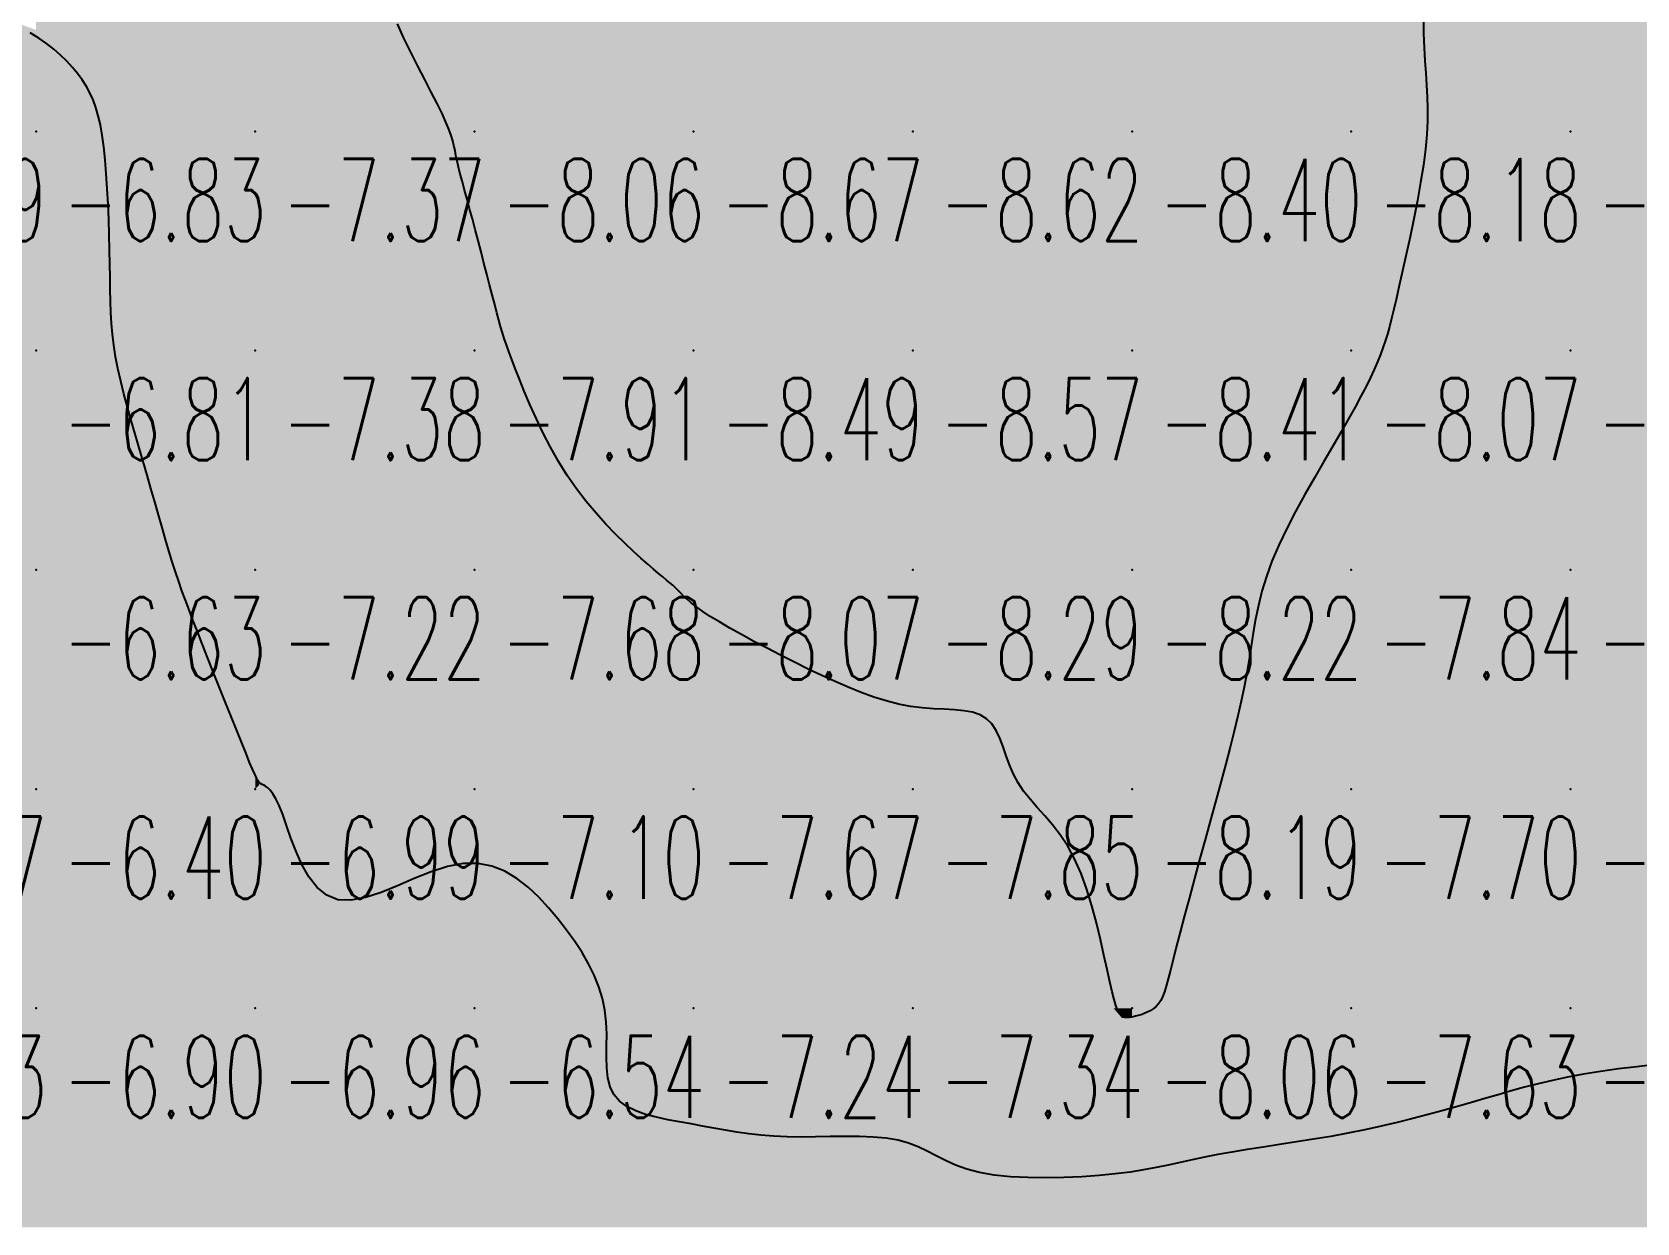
# Model space of a CAD drawing. Header units: millimetres. Extents: x 88261 to 90953, y 390274 to 392322.
# Drawn here: x 90190.1 to 90263.3, y 390757.4 to 390811.8 of the extents above; entities that cross this region are included whole.
import ezdxf
from ezdxf.enums import TextEntityAlignment as Align

# ---------------------------------------------------------------- set-up
doc = ezdxf.new("R2010")
doc.units = ezdxf.units.MM
doc.header["$LTSCALE"] = 25
for name, color, linetype in [('CN_03_00', 7, 'Continuous'), ('COTEAlt', 7, 'Continuous'), ('TN_COLORIAGE', 7, 'Continuous')]:
    doc.layers.add(name, color=color, linetype=linetype)
doc.styles.add('Simplex 1.0', font='Simplex.shx', dxfattribs={"width": 0.99, "height": 2.5})
doc.styles.get("Standard").update_dxf_attribs({"font": 'times.ttf'})

# ---------------------------------------------------------------- blocks, each defined once
blk = doc.blocks.new('COTE')
at = {"color": 0}
blk.add_point((0, 0), dxfattribs=at)
at = {"layer": 'COTEAlt'}
blk.add_attdef('ALT', text='', height=3.75, dxfattribs=at).set_placement((1.25, -1.25), align=Align.TOP_LEFT)

msp = doc.modelspace()

# ---------------------------------------------------------------- linework, layer by layer
at = {"layer": 'CN_03_00', "flags": 128}
for points, elevation in [([(90253.553, 390812.415), (90253.555, 390811.707), (90253.578, 390811.055), (90253.613, 390810.455), (90253.651, 390809.894), (90253.688, 390809.356), (90253.717, 390808.825), (90253.733, 390808.284), (90253.729, 390807.716), (90253.699, 390807.106), (90253.638, 390806.438), (90253.542, 390805.7), (90253.417, 390804.909), (90253.268, 390804.085), (90253.105, 390803.249), (90252.933, 390802.424), (90252.761, 390801.629), (90252.595, 390800.887), (90252.443, 390800.218), (90252.311, 390799.638), (90252.195, 390799.139), (90252.091, 390798.706), (90251.995, 390798.327), (90251.9, 390797.986), (90251.803, 390797.67), (90251.7, 390797.365), (90251.584, 390797.057), (90251.452, 390796.733), (90251.301, 390796.386), (90251.126, 390796.012), (90250.925, 390795.604), (90250.694, 390795.157), (90250.429, 390794.666), (90250.129, 390794.126), (90249.788, 390793.53), (90249.407, 390792.877), (90248.996, 390792.175), (90248.568, 390791.438), (90248.136, 390790.676), (90247.714, 390789.903), (90247.314, 390789.13), (90246.951, 390788.369), (90246.636, 390787.634), (90246.38, 390786.932), (90246.176, 390786.261), (90246.014, 390785.614), (90245.884, 390784.986), (90245.776, 390784.369), (90245.68, 390783.758), (90245.587, 390783.145), (90245.484, 390782.526), (90245.366, 390781.894), (90245.23, 390781.244), (90245.077, 390780.573), (90244.908, 390779.876), (90244.723, 390779.151), (90244.523, 390778.392), (90244.31, 390777.597), (90244.083, 390776.76), (90243.844, 390775.882), (90243.597, 390774.977), (90243.349, 390774.065), (90243.104, 390773.164), (90242.869, 390772.291), (90242.648, 390771.466), (90242.447, 390770.708), (90242.271, 390770.034), (90242.124, 390769.459), (90242.002, 390768.977), (90241.899, 390768.577), (90241.809, 390768.25), (90241.726, 390767.983), (90241.644, 390767.768), (90241.557, 390767.593), (90241.459, 390767.449), (90241.345, 390767.325), (90241.218, 390767.219), (90241.082, 390767.13), (90240.941, 390767.056), (90240.799, 390766.994), (90240.66, 390766.944), (90240.527, 390766.904), (90240.406, 390766.872), (90240.297, 390766.848), (90240.202, 390766.829), (90240.118, 390766.818), (90240.044, 390766.813), (90239.978, 390766.816), (90239.917, 390766.825), (90239.861, 390766.842), (90239.808, 390766.866), (90239.756, 390766.899), (90239.703, 390766.953), (90239.646, 390767.04), (90239.583, 390767.175), (90239.513, 390767.37), (90239.433, 390767.639), (90239.341, 390767.994), (90239.234, 390768.451), (90239.111, 390769.014), (90238.97, 390769.666), (90238.808, 390770.382), (90238.625, 390771.136), (90238.417, 390771.906), (90238.184, 390772.665), (90237.923, 390773.388), (90237.633, 390774.051), (90237.314, 390774.636), (90236.973, 390775.15), (90236.621, 390775.607), (90236.269, 390776.021), (90235.925, 390776.405), (90235.6, 390776.774), (90235.305, 390777.143), (90235.048, 390777.523), (90234.837, 390777.926), (90234.662, 390778.343), (90234.51, 390778.762), (90234.367, 390779.171), (90234.219, 390779.556), (90234.054, 390779.906), (90233.858, 390780.208), (90233.618, 390780.45), (90233.323, 390780.624), (90232.976, 390780.74), (90232.583, 390780.811), (90232.15, 390780.853), (90231.683, 390780.88), (90231.188, 390780.905), (90230.67, 390780.944), (90230.136, 390781.01), (90229.591, 390781.115), (90229.035, 390781.258), (90228.468, 390781.436), (90227.891, 390781.645), (90227.303, 390781.881), (90226.705, 390782.141), (90226.096, 390782.42), (90225.476, 390782.716), (90224.847, 390783.025), (90224.218, 390783.341), (90223.599, 390783.66), (90223, 390783.977), (90222.432, 390784.286), (90221.904, 390784.582), (90221.427, 390784.861), (90221.011, 390785.117), (90220.663, 390785.347), (90220.377, 390785.552), (90220.143, 390785.735), (90219.952, 390785.899), (90219.794, 390786.046), (90219.658, 390786.181), (90219.537, 390786.305), (90219.419, 390786.422), (90219.297, 390786.535), (90219.164, 390786.65), (90219.015, 390786.775), (90218.844, 390786.915), (90218.647, 390787.078), (90218.419, 390787.27), (90218.153, 390787.498), (90217.846, 390787.769), (90217.494, 390788.089), (90217.104, 390788.456), (90216.685, 390788.868), (90216.246, 390789.324), (90215.798, 390789.821), (90215.348, 390790.357), (90214.907, 390790.93), (90214.483, 390791.538), (90214.085, 390792.177), (90213.714, 390792.836), (90213.372, 390793.5), (90213.058, 390794.155), (90212.775, 390794.789), (90212.521, 390795.388), (90212.299, 390795.937), (90212.108, 390796.424), (90211.949, 390796.839), (90211.817, 390797.194), (90211.706, 390797.505), (90211.611, 390797.788), (90211.525, 390798.059), (90211.444, 390798.336), (90211.362, 390798.633), (90211.273, 390798.967), (90211.173, 390799.351), (90211.061, 390799.779), (90210.942, 390800.242), (90210.815, 390800.731), (90210.685, 390801.237), (90210.551, 390801.75), (90210.417, 390802.263), (90210.284, 390802.764), (90210.154, 390803.247), (90210.029, 390803.709), (90209.91, 390804.146), (90209.799, 390804.557), (90209.697, 390804.939), (90209.605, 390805.292), (90209.526, 390805.611), (90209.46, 390805.896), (90209.408, 390806.146), (90209.363, 390806.374), (90209.316, 390806.593), (90209.259, 390806.817), (90209.184, 390807.061), (90209.083, 390807.338), (90208.948, 390807.664), (90208.77, 390808.051), (90208.544, 390808.51), (90208.279, 390809.032), (90207.984, 390809.605), (90207.671, 390810.215), (90207.351, 390810.852), (90207.035, 390811.5), (90206.734, 390812.149)], -8), ([(90264.114, 390764.668), (90263.275, 390764.574), (90262.438, 390764.47), (90261.62, 390764.355), (90260.84, 390764.229), (90260.111, 390764.094), (90259.427, 390763.949), (90258.779, 390763.796), (90258.158, 390763.636), (90257.552, 390763.469), (90256.953, 390763.297), (90256.351, 390763.12), (90255.736, 390762.939), (90255.1, 390762.755), (90254.442, 390762.57), (90253.763, 390762.386), (90253.065, 390762.204), (90252.348, 390762.027), (90251.614, 390761.856), (90250.864, 390761.693), (90250.098, 390761.54), (90249.32, 390761.397), (90248.535, 390761.265), (90247.753, 390761.14), (90246.981, 390761.021), (90246.228, 390760.906), (90245.501, 390760.792), (90244.809, 390760.679), (90244.159, 390760.564), (90243.557, 390760.446), (90242.991, 390760.325), (90242.445, 390760.206), (90241.905, 390760.088), (90241.354, 390759.975), (90240.778, 390759.868), (90240.161, 390759.77), (90239.488, 390759.683), (90238.749, 390759.609), (90237.96, 390759.551), (90237.14, 390759.513), (90236.31, 390759.499), (90235.489, 390759.512), (90234.7, 390759.555), (90233.961, 390759.633), (90233.294, 390759.749), (90232.711, 390759.903), (90232.201, 390760.088), (90231.744, 390760.292), (90231.32, 390760.505), (90230.911, 390760.715), (90230.497, 390760.911), (90230.058, 390761.082), (90229.575, 390761.218), (90229.035, 390761.31), (90228.443, 390761.364), (90227.813, 390761.388), (90227.157, 390761.392), (90226.486, 390761.384), (90225.813, 390761.372), (90225.15, 390761.366), (90224.51, 390761.374), (90223.901, 390761.403), (90223.322, 390761.451), (90222.765, 390761.515), (90222.226, 390761.592), (90221.699, 390761.679), (90221.178, 390761.772), (90220.657, 390761.868), (90220.132, 390761.964), (90219.598, 390762.058), (90219.066, 390762.157), (90218.548, 390762.269), (90218.057, 390762.401), (90217.605, 390762.563), (90217.206, 390762.761), (90216.871, 390763.006), (90216.613, 390763.303), (90216.441, 390763.66), (90216.339, 390764.07), (90216.291, 390764.524), (90216.278, 390765.014), (90216.281, 390765.53), (90216.282, 390766.064), (90216.263, 390766.608), (90216.205, 390767.152), (90216.094, 390767.69), (90215.929, 390768.22), (90215.716, 390768.744), (90215.458, 390769.264), (90215.158, 390769.78), (90214.822, 390770.293), (90214.454, 390770.804), (90214.056, 390771.314), (90213.633, 390771.822), (90213.182, 390772.312), (90212.702, 390772.766), (90212.187, 390773.165), (90211.637, 390773.491), (90211.048, 390773.725), (90210.417, 390773.85), (90209.741, 390773.846), (90209.02, 390773.705), (90208.269, 390773.46), (90207.502, 390773.154), (90206.737, 390772.829), (90205.991, 390772.527), (90205.278, 390772.291), (90204.617, 390772.164), (90204.023, 390772.189), (90203.508, 390772.394), (90203.068, 390772.755), (90202.694, 390773.234), (90202.377, 390773.794), (90202.109, 390774.397), (90201.88, 390775.004), (90201.682, 390775.579), (90201.505, 390776.084), (90201.343, 390776.488), (90201.194, 390776.799), (90201.058, 390777.028), (90200.933, 390777.191), (90200.822, 390777.302), (90200.722, 390777.373), (90200.635, 390777.42), (90200.559, 390777.455), (90200.494, 390777.493), (90200.434, 390777.546), (90200.373, 390777.626), (90200.305, 390777.745), (90200.223, 390777.915), (90200.12, 390778.149), (90199.992, 390778.458), (90199.83, 390778.855), (90199.632, 390779.347), (90199.402, 390779.917), (90199.15, 390780.547), (90198.882, 390781.215), (90198.608, 390781.901), (90198.336, 390782.586), (90198.073, 390783.247), (90197.828, 390783.866), (90197.607, 390784.427), (90197.408, 390784.937), (90197.227, 390785.408), (90197.061, 390785.852), (90196.905, 390786.283), (90196.756, 390786.711), (90196.61, 390787.149), (90196.463, 390787.61), (90196.312, 390788.102), (90196.156, 390788.626), (90195.995, 390789.176), (90195.831, 390789.749), (90195.662, 390790.34), (90195.489, 390790.946), (90195.313, 390791.563), (90195.133, 390792.186), (90194.95, 390792.811), (90194.767, 390793.436), (90194.589, 390794.056), (90194.418, 390794.668), (90194.257, 390795.268), (90194.112, 390795.853), (90193.984, 390796.419), (90193.878, 390796.963), (90193.797, 390797.482), (90193.737, 390797.986), (90193.694, 390798.482), (90193.666, 390798.981), (90193.648, 390799.491), (90193.637, 390800.022), (90193.629, 390800.584), (90193.62, 390801.186), (90193.607, 390801.833), (90193.589, 390802.515), (90193.565, 390803.218), (90193.534, 390803.927), (90193.497, 390804.628), (90193.452, 390805.306), (90193.4, 390805.947), (90193.338, 390806.537), (90193.267, 390807.064), (90193.185, 390807.533), (90193.09, 390807.953), (90192.98, 390808.331), (90192.854, 390808.675), (90192.708, 390808.994), (90192.543, 390809.295), (90192.356, 390809.586), (90192.144, 390809.875), (90191.909, 390810.16), (90191.649, 390810.441), (90191.366, 390810.717), (90191.058, 390810.985), (90190.726, 390811.244), (90190.369, 390811.494), (90189.988, 390811.732)], -7)]:
    msp.add_lwpolyline(points, dxfattribs=dict(at, elevation=elevation))
at = {"layer": 'TN_COLORIAGE', "color": 161}
for points in [[(90200.249, 390817.239, -7), (90192.612, 390809.603, -7), (90190.249, 390817.239, -7), (90190.249, 390811.869, -7)], [(90200.249, 390817.239, -7), (90192.612, 390809.603, -7), (90200.249, 390807.239, -7), (90193.437, 390807.239, -7)], [(90205.172, 390817.239, -7.371), (90206.066, 390813.057, -7.371), (90200.249, 390817.239, -7.371), (90200.249, 390807.239, -7.371)], [(90254.035, 390807.239, -7.621), (90253.472, 390810.463, -7.621), (90260.249, 390807.239, -7.621), (90260.249, 390817.239, -7.621)], [(90253.472, 390810.463, -7.621), (90253.548, 390817.239, -7.621), (90260.249, 390817.239, -7.621)], [(90260.249, 390807.239, -7.299), (90270.249, 390807.239, -7.299), (90270.249, 390817.239, -7.299)], [(90260.249, 390817.239, -7.299), (90260.249, 390807.239, -7.299), (90270.249, 390817.239, -7.299)], [(90209.314, 390807.239, -7.371), (90206.066, 390813.057, -7.371), (90200.249, 390807.239, -7.371)], [(90193.669, 390800.659, -7.371), (90193.437, 390807.239, -7.371), (90200.249, 390807.239, -7.371)], [(90200.249, 390797.239, -7), (90193.608, 390797.239, -7), (90200.249, 390807.239, -7), (90193.669, 390800.659, -7)], [(90209.3, 390806.29, -7.371), (90209.314, 390807.239, -7.371), (90200.249, 390797.239, -7.371), (90200.249, 390807.239, -7.371)], [(90252.216, 390799.207, -7.593), (90251.76, 390797.239, -7.593), (90260.249, 390807.239, -7.593), (90260.249, 390797.239, -7.593)], [(90252.216, 390799.207, -7.704), (90254.035, 390807.239, -7.704), (90260.249, 390807.239, -7.704)], [(90260.249, 390797.239, -7), (90270.245, 390797.239, -7), (90270.249, 390807.239, -7), (90270.249, 390797.304, -7)], [(90260.249, 390807.239, -7.034), (90260.249, 390797.239, -7.034), (90270.249, 390807.239, -7.034)], [(90210.249, 390802.974, -7.382), (90209.3, 390806.29, -7.382), (90210.249, 390797.239, -7.382), (90200.249, 390797.239, -7.382)], [(90210.249, 390802.974, -7.913), (90211.407, 390798.398, -7.913), (90210.249, 390797.239, -7.913)], [(90211.761, 390797.239, -7.913), (90211.407, 390798.398, -7.913), (90210.249, 390797.239, -7.913)], [(90195.168, 390792.159, -7.382), (90193.608, 390797.239, -7.382), (90200.249, 390797.239, -7.382)], [(90200.249, 390797.239, -7), (90195.168, 390792.159, -7), (90200.249, 390787.239, -7), (90196.515, 390787.239, -7)], [(90200.249, 390787.239, -7.913), (90210.249, 390787.239, -7.913), (90210.249, 390797.239, -7.913)], [(90200.249, 390797.239, -7.913), (90200.249, 390787.239, -7.913), (90210.249, 390797.239, -7.913)], [(90211.761, 390797.239, -7.681), (90214.197, 390791.188, -7.681), (90210.249, 390797.239, -7.681), (90210.249, 390787.239, -7.681)], [(90250.249, 390787.239, -7.593), (90260.249, 390787.239, -7.593), (90260.249, 390797.239, -7.593)], [(90250.249, 390794.176, -7.593), (90251.76, 390797.239, -7.593), (90250.249, 390787.239, -7.593), (90260.249, 390797.239, -7.593)], [(90260.249, 390797.239, -7), (90270.245, 390797.239, -7), (90260.249, 390787.239, -7), (90270.244, 390797.234, -7)], [(90268.452, 390787.239, -7.444), (90270.244, 390797.234, -7.444), (90260.249, 390787.239, -7.444)], [(90250.249, 390794.176, -7.836), (90245.972, 390787.239, -7.836), (90250.249, 390787.239, -7.836)], [(90218.35, 390787.239, -7.681), (90214.197, 390791.188, -7.681), (90210.249, 390787.239, -7.681)], [(90197.551, 390784.542, -7.22), (90196.515, 390787.239, -7.22), (90200.249, 390787.239, -7.22)], [(90197.551, 390784.542, -7.22), (90200.249, 390777.791, -7.22), (90200.249, 390787.239, -7.22)], [(90210.249, 390787.239, -7), (90200.434, 390777.425, -7), (90200.249, 390787.239, -7), (90200.249, 390777.791, -7)], [(90210.249, 390787.239, -7), (90200.434, 390777.425, -7), (90210.249, 390777.239, -7), (90201.367, 390777.239, -7)], [(90218.35, 390787.239, -7.102), (90219.48, 390786.47, -7.102), (90210.249, 390787.239, -7.102), (90210.249, 390777.239, -7.102)], [(90245.679, 390782.669, -7.704), (90244.219, 390777.239, -7.704), (90250.249, 390787.239, -7.704), (90250.249, 390777.239, -7.704)], [(90245.679, 390782.669, -7.836), (90245.972, 390787.239, -7.836), (90250.249, 390787.239, -7.836)], [(90250.249, 390777.239, -7.444), (90260.249, 390777.239, -7.444), (90260.249, 390787.239, -7.444)], [(90250.249, 390787.239, -7.444), (90250.249, 390777.239, -7.444), (90260.249, 390787.239, -7.444)], [(90260.249, 390777.239, -7), (90268.846, 390785.837, -7), (90260.249, 390787.239, -7), (90268.452, 390787.239, -7)], [(90220.249, 390785.413, -7.102), (90219.48, 390786.47, -7.102), (90220.249, 390777.239, -7.102), (90210.249, 390777.239, -7.102)], [(90260.249, 390777.239, -7), (90268.846, 390785.837, -7), (90270.249, 390777.239, -7), (90270.249, 390785.308, -7)], [(90220.249, 390785.413, -7.665), (90225.59, 390782.58, -7.665), (90220.249, 390777.239, -7.665)], [(90230.249, 390780.564, -7.665), (90225.59, 390782.58, -7.665), (90230.249, 390777.239, -7.665), (90220.249, 390777.239, -7.665)], [(90234.522, 390777.239, -7.855), (90234.234, 390781.224, -7.855), (90230.249, 390777.239, -7.855)], [(90234.234, 390781.224, -7.855), (90230.249, 390780.564, -7.855), (90230.249, 390777.239, -7.855)], [(90203.13, 390770.12, -7.102), (90201.367, 390777.239, -7.102), (90210.249, 390777.239, -7.102)], [(90210.249, 390775.411, -7.102), (90203.13, 390770.12, -7.102), (90210.249, 390777.239, -7.102)], [(90220.249, 390777.239, -7), (90214.318, 390771.309, -7), (90210.249, 390777.239, -7), (90210.249, 390775.411, -7)], [(90220.249, 390777.239, -7), (90214.318, 390771.309, -7), (90220.249, 390767.239, -7), (90216.814, 390767.239, -7)], [(90220.249, 390767.239, -7.855), (90230.249, 390767.239, -7.855), (90230.249, 390777.239, -7.855)], [(90220.249, 390777.239, -7.855), (90220.249, 390767.239, -7.855), (90230.249, 390777.239, -7.855)], [(90234.522, 390777.239, -7.341), (90237.967, 390774.957, -7.341), (90230.249, 390777.239, -7.341), (90230.249, 390767.239, -7.341)], [(90241.941, 390768.932, -7.627), (90241.64, 390767.239, -7.627), (90250.249, 390777.239, -7.627), (90250.249, 390767.239, -7.627)], [(90241.941, 390768.932, -7.704), (90244.219, 390777.239, -7.704), (90250.249, 390777.239, -7.704)], [(90250.249, 390767.239, -7.596), (90260.249, 390767.239, -7.596), (90260.249, 390777.239, -7.596)], [(90250.249, 390777.239, -7.596), (90250.249, 390767.239, -7.596), (90260.249, 390777.239, -7.596)], [(90260.249, 390767.239, -7.406), (90270.249, 390767.239, -7.406), (90270.249, 390777.239, -7.406)], [(90260.249, 390777.239, -7.406), (90260.249, 390767.239, -7.406), (90270.249, 390777.239, -7.406)], [(90239.41, 390767.239, -7.341), (90237.967, 390774.957, -7.341), (90230.249, 390767.239, -7.341)], [(90215.654, 390762.645, -7.239), (90220.249, 390762.002, -7.239), (90220.249, 390767.239, -7.239)], [(90216.814, 390767.239, -7.239), (90215.654, 390762.645, -7.239), (90220.249, 390767.239, -7.239)], [(90230.249, 390767.239, -7), (90224.14, 390761.131, -7), (90220.249, 390767.239, -7), (90220.249, 390762.002, -7)], [(90230.249, 390761.717, -7.341), (90224.14, 390761.131, -7.341), (90230.249, 390767.239, -7.341)], [(90239.41, 390767.239, -7), (90239.798, 390766.788, -7), (90230.249, 390767.239, -7), (90232.316, 390759.307, -7)], [(90232.316, 390759.307, -7.341), (90230.249, 390761.717, -7.341), (90230.249, 390767.239, -7.341)], [(90239.798, 390766.788, -7), (90232.316, 390759.307, -7), (90240.249, 390766.802, -7), (90240.249, 390759.547, -7)], [(90241.64, 390767.239, -7), (90240.249, 390766.802, -7), (90250.249, 390767.239, -7), (90240.249, 390759.547, -7)], [(90240.249, 390759.547, -7.627), (90243.615, 390760.605, -7.627), (90250.249, 390767.239, -7.627)], [(90250.249, 390761.415, -7.627), (90243.615, 390760.605, -7.627), (90250.249, 390767.239, -7.627)], [(90250.249, 390767.239, -7), (90250.249, 390761.415, -7), (90260.249, 390767.239, -7), (90255.98, 390762.97, -7)], [(90260.249, 390764.337, -7.335), (90255.98, 390762.97, -7.335), (90260.249, 390767.239, -7.335)], [(90260.249, 390767.239, -7), (90260.249, 390764.337, -7), (90270.249, 390767.239, -7), (90268.067, 390765.058, -7)]]:
    msp.add_solid(points, dxfattribs=at)
at = {"layer": 'TN_COLORIAGE', "color": 171}
for points in [[(90210.249, 390817.239, -8), (90206.066, 390813.057, -8), (90210.249, 390807.239, -8), (90209.314, 390807.239, -8)], [(90210.249, 390807.239, -8.826), (90220.249, 390807.239, -8.826), (90220.249, 390817.239, -8.826)], [(90210.249, 390817.239, -8.826), (90210.249, 390807.239, -8.826), (90220.249, 390817.239, -8.826)], [(90220.249, 390807.239, -8.607), (90230.249, 390807.239, -8.607), (90230.249, 390817.239, -8.607)], [(90220.249, 390817.239, -8.607), (90220.249, 390807.239, -8.607), (90230.249, 390817.239, -8.607)], [(90230.249, 390807.239, -8.401), (90240.249, 390807.239, -8.401), (90240.249, 390817.239, -8.401)], [(90230.249, 390817.239, -8.401), (90230.249, 390807.239, -8.401), (90240.249, 390817.239, -8.401)], [(90240.249, 390807.239, -8.187), (90250.249, 390807.239, -8.187), (90250.249, 390817.239, -8.187)], [(90240.249, 390817.239, -8.187), (90240.249, 390807.239, -8.187), (90250.249, 390817.239, -8.187)], [(90250.249, 390817.239, -8), (90253.548, 390817.239, -8), (90250.249, 390807.239, -8), (90253.472, 390810.463, -8)], [(90253.472, 390810.463, -8.18), (90254.035, 390807.239, -8.18), (90250.249, 390807.239, -8.18)], [(90209.3, 390806.29, -8.065), (90210.249, 390802.974, -8.065), (90210.249, 390807.239, -8.065)], [(90209.314, 390807.239, -8.065), (90209.3, 390806.29, -8.065), (90210.249, 390807.239, -8.065)], [(90220.249, 390807.239, -8), (90211.407, 390798.398, -8), (90210.249, 390807.239, -8), (90210.249, 390802.974, -8)], [(90220.249, 390807.239, -8), (90211.407, 390798.398, -8), (90220.249, 390797.239, -8), (90211.761, 390797.239, -8)], [(90220.249, 390797.239, -8.621), (90230.249, 390797.239, -8.621), (90230.249, 390807.239, -8.621)], [(90220.249, 390807.239, -8.621), (90220.249, 390797.239, -8.621), (90230.249, 390807.239, -8.621)], [(90230.249, 390797.239, -8.403), (90240.249, 390797.239, -8.403), (90240.249, 390807.239, -8.403)], [(90230.249, 390807.239, -8.403), (90230.249, 390797.239, -8.403), (90240.249, 390807.239, -8.403)], [(90240.249, 390797.239, -8.18), (90250.249, 390797.239, -8.18), (90250.249, 390807.239, -8.18)], [(90240.249, 390807.239, -8.18), (90240.249, 390797.239, -8.18), (90250.249, 390807.239, -8.18)], [(90250.249, 390807.239, -8), (90254.035, 390807.239, -8), (90250.249, 390797.239, -8), (90252.216, 390799.207, -8)], [(90251.76, 390797.239, -8.072), (90252.216, 390799.207, -8.072), (90250.249, 390797.239, -8.072)], [(90214.197, 390791.188, -8.489), (90211.761, 390797.239, -8.489), (90220.249, 390797.239, -8.489)], [(90220.249, 390797.239, -8), (90214.197, 390791.188, -8), (90220.249, 390787.239, -8), (90218.35, 390787.239, -8)], [(90220.249, 390787.239, -8.569), (90230.249, 390787.239, -8.569), (90230.249, 390797.239, -8.569)], [(90220.249, 390797.239, -8.569), (90220.249, 390787.239, -8.569), (90230.249, 390797.239, -8.569)], [(90230.249, 390787.239, -8.408), (90240.249, 390787.239, -8.408), (90240.249, 390797.239, -8.408)], [(90230.249, 390797.239, -8.408), (90230.249, 390787.239, -8.408), (90240.249, 390797.239, -8.408)], [(90240.249, 390787.239, -8), (90245.972, 390787.239, -8), (90250.249, 390797.239, -8), (90250.249, 390794.176, -8)], [(90240.249, 390797.239, -8.072), (90240.249, 390787.239, -8.072), (90250.249, 390797.239, -8.072)], [(90251.76, 390797.239, -8.072), (90250.249, 390794.176, -8.072), (90250.249, 390797.239, -8.072)], [(90219.48, 390786.47, -8.075), (90218.35, 390787.239, -8.075), (90220.249, 390787.239, -8.075)], [(90219.48, 390786.47, -8.075), (90220.249, 390785.413, -8.075), (90220.249, 390787.239, -8.075)], [(90230.249, 390787.239, -8), (90225.59, 390782.58, -8), (90220.249, 390787.239, -8), (90220.249, 390785.413, -8)], [(90225.59, 390782.58, -8.292), (90230.249, 390780.564, -8.292), (90230.249, 390787.239, -8.292)], [(90230.249, 390787.239, -8), (90230.249, 390780.564, -8), (90240.249, 390787.239, -8), (90234.234, 390781.224, -8)], [(90240.249, 390787.239, -8), (90234.234, 390781.224, -8), (90240.249, 390777.239, -8), (90234.522, 390777.239, -8)], [(90240.249, 390787.239, -8), (90245.972, 390787.239, -8), (90240.249, 390777.239, -8), (90245.679, 390782.669, -8)], [(90244.219, 390777.239, -8.195), (90245.679, 390782.669, -8.195), (90240.249, 390777.239, -8.195)], [(90237.967, 390774.957, -8.195), (90234.522, 390777.239, -8.195), (90240.249, 390777.239, -8.195)], [(90240.249, 390777.239, -8), (90237.967, 390774.957, -8), (90240.249, 390767.239, -8), (90239.41, 390767.239, -8)], [(90240.249, 390777.239, -8), (90244.219, 390777.239, -8), (90240.249, 390767.239, -8), (90241.941, 390768.932, -8)], [(90241.64, 390767.239, -8.06), (90241.941, 390768.932, -8.06), (90240.249, 390767.239, -8.06)], [(90239.798, 390766.788, -8.06), (90239.41, 390767.239, -8.06), (90240.249, 390767.239, -8.06)], [(90240.249, 390766.802, -8.06), (90239.798, 390766.788, -8.06), (90240.249, 390767.239, -8.06)], [(90240.249, 390766.802, -8.06), (90241.64, 390767.239, -8.06), (90240.249, 390767.239, -8.06)]]:
    msp.add_solid(points, dxfattribs=at)
at = {"layer": 'TN_COLORIAGE', "color": 151}
for points in [[(90190.249, 390811.869, -6.688), (90186.321, 390813.312, -6.688), (90190.249, 390807.239, -6.688), (90180.249, 390807.239, -6.688)], [(90190.249, 390811.869, -6.826), (90192.612, 390809.603, -6.826), (90190.249, 390807.239, -6.826)], [(90193.437, 390807.239, -6.826), (90192.612, 390809.603, -6.826), (90190.249, 390807.239, -6.826)], [(90180.249, 390797.239, -6.826), (90190.249, 390797.239, -6.826), (90190.249, 390807.239, -6.826)], [(90180.249, 390807.239, -6.826), (90180.249, 390797.239, -6.826), (90190.249, 390807.239, -6.826)], [(90193.437, 390807.239, -6.807), (90193.669, 390800.659, -6.807), (90190.249, 390807.239, -6.807), (90190.249, 390797.239, -6.807)], [(90193.669, 390800.659, -6.807), (90193.608, 390797.239, -6.807), (90190.249, 390797.239, -6.807)], [(90190.249, 390797.239, -6), (90184.018, 390791.009, -6), (90180.249, 390797.239, -6), (90180.249, 390792.125, -6)], [(90190.249, 390797.239, -6), (90184.018, 390791.009, -6), (90190.249, 390787.239, -6), (90184.613, 390787.239, -6)], [(90193.608, 390797.239, -6.631), (90195.168, 390792.159, -6.631), (90190.249, 390797.239, -6.631), (90190.249, 390787.239, -6.631)], [(90196.515, 390787.239, -6.631), (90195.168, 390792.159, -6.631), (90190.249, 390787.239, -6.631)], [(90190.249, 390787.239, -6), (90180.761, 390777.751, -6), (90190.249, 390777.239, -6), (90181.025, 390777.239, -6)], [(90184.613, 390787.239, -6.631), (90180.761, 390777.751, -6.631), (90190.249, 390787.239, -6.631)], [(90196.515, 390787.239, -6.404), (90197.551, 390784.542, -6.404), (90190.249, 390787.239, -6.404), (90190.249, 390777.239, -6.404)], [(90200.249, 390777.791, -6.404), (90197.551, 390784.542, -6.404), (90200.249, 390777.239, -6.404), (90190.249, 390777.239, -6.404)], [(90200.249, 390777.791, -6.987), (90200.434, 390777.425, -6.987), (90200.249, 390777.239, -6.987)], [(90180.249, 390767.239, -6.404), (90190.249, 390767.239, -6.404), (90190.249, 390777.239, -6.404)], [(90190.249, 390777.239, -6), (90181.025, 390777.239, -6), (90180.249, 390767.239, -6), (90180.249, 390776.304, -6)], [(90190.249, 390767.239, -6.987), (90200.249, 390767.239, -6.987), (90200.249, 390777.239, -6.987)], [(90190.249, 390777.239, -6.987), (90190.249, 390767.239, -6.987), (90200.249, 390777.239, -6.987)], [(90201.367, 390777.239, -6.987), (90200.434, 390777.425, -6.987), (90200.249, 390777.239, -6.987)], [(90201.367, 390777.239, -6.959), (90203.13, 390770.12, -6.959), (90200.249, 390777.239, -6.959), (90200.249, 390767.239, -6.959)], [(90203.13, 390770.12, -6.544), (90210.249, 390775.411, -6.544), (90200.249, 390767.239, -6.544), (90210.249, 390767.239, -6.544)], [(90210.249, 390775.411, -6.544), (90214.318, 390771.309, -6.544), (90210.249, 390767.239, -6.544)], [(90216.814, 390767.239, -6.544), (90214.318, 390771.309, -6.544), (90210.249, 390767.239, -6.544)], [(90190.249, 390767.239, -6), (90180.667, 390757.657, -6), (90180.249, 390767.239, -6), (90180.249, 390758.302, -6)], [(90190.249, 390767.239, -6), (90180.667, 390757.657, -6), (90190.249, 390757.239, -6), (90181.27, 390757.239, -6)], [(90190.249, 390757.239, -6.959), (90200.249, 390757.239, -6.959), (90200.249, 390767.239, -6.959)], [(90190.249, 390767.239, -6.959), (90190.249, 390757.239, -6.959), (90200.249, 390767.239, -6.959)], [(90200.249, 390757.239, -6.544), (90210.249, 390757.239, -6.544), (90210.249, 390767.239, -6.544)], [(90200.249, 390767.239, -6.544), (90200.249, 390757.239, -6.544), (90210.249, 390767.239, -6.544)], [(90215.654, 390762.645, -6.544), (90216.814, 390767.239, -6.544), (90210.249, 390757.239, -6.544), (90210.249, 390767.239, -6.544)], [(90270.249, 390765.045, -6.181), (90268.067, 390765.058, -6.181), (90270.249, 390757.239, -6.181), (90260.249, 390757.239, -6.181)], [(90268.067, 390765.058, -6.181), (90260.249, 390764.337, -6.181), (90260.249, 390757.239, -6.181)], [(90255.98, 390762.97, -6.181), (90260.249, 390764.337, -6.181), (90250.249, 390757.239, -6.181), (90260.249, 390757.239, -6.181)], [(90220.249, 390762.002, -6.719), (90215.654, 390762.645, -6.719), (90220.249, 390757.239, -6.719), (90210.249, 390757.239, -6.719)], [(90255.98, 390762.97, -6.551), (90250.249, 390761.415, -6.551), (90250.249, 390757.239, -6.551)], [(90220.249, 390762.002, -6.783), (90224.14, 390761.131, -6.783), (90220.249, 390757.239, -6.783)], [(90224.14, 390761.131, -6.724), (90230.249, 390761.717, -6.724), (90220.249, 390757.239, -6.724), (90230.249, 390757.239, -6.724)], [(90230.249, 390761.717, -6.724), (90232.316, 390759.307, -6.724), (90230.249, 390757.239, -6.724)], [(90243.615, 390760.605, -6.551), (90250.249, 390761.415, -6.551), (90240.249, 390757.239, -6.551), (90250.249, 390757.239, -6.551)], [(90243.615, 390760.605, -6.682), (90240.249, 390759.547, -6.682), (90240.249, 390757.239, -6.682)], [(90232.316, 390759.307, -6.682), (90240.249, 390759.547, -6.682), (90230.249, 390757.239, -6.682), (90240.249, 390757.239, -6.682)]]:
    msp.add_solid(points, dxfattribs=at)

# ---------------------------------------------------------------- block references
at = {"layer": 'COTEAlt'}
ref = msp.add_blockref('COTE', (90180.249, 390807.239), dxfattribs=at)
ref.add_attrib('ALT', '-6.69', dxfattribs={"height": 3.75, "style": 'Simplex 1.0', "width": 0.6}).set_placement((90181.499, 390805.989), align=Align.TOP_LEFT)
ref = msp.add_blockref('COTE', (90190.249, 390807.239), dxfattribs=at)
ref.add_attrib('ALT', '-6.83', dxfattribs={"height": 3.75, "style": 'Simplex 1.0', "width": 0.6}).set_placement((90191.499, 390805.989), align=Align.TOP_LEFT)
ref = msp.add_blockref('COTE', (90200.249, 390807.239), dxfattribs=at)
ref.add_attrib('ALT', '-7.37', dxfattribs={"height": 3.75, "style": 'Simplex 1.0', "width": 0.6}).set_placement((90201.499, 390805.989), align=Align.TOP_LEFT)
ref = msp.add_blockref('COTE', (90210.249, 390807.239), dxfattribs=at)
ref.add_attrib('ALT', '-8.06', dxfattribs={"height": 3.75, "style": 'Simplex 1.0', "width": 0.6}).set_placement((90211.499, 390805.989), align=Align.TOP_LEFT)
ref = msp.add_blockref('COTE', (90220.249, 390807.239), dxfattribs=at)
ref.add_attrib('ALT', '-8.67', dxfattribs={"height": 3.75, "style": 'Simplex 1.0', "width": 0.6}).set_placement((90221.499, 390805.989), align=Align.TOP_LEFT)
ref = msp.add_blockref('COTE', (90230.249, 390807.239), dxfattribs=at)
ref.add_attrib('ALT', '-8.62', dxfattribs={"height": 3.75, "style": 'Simplex 1.0', "width": 0.6}).set_placement((90231.499, 390805.989), align=Align.TOP_LEFT)
ref = msp.add_blockref('COTE', (90240.249, 390807.239), dxfattribs=at)
ref.add_attrib('ALT', '-8.40', dxfattribs={"height": 3.75, "style": 'Simplex 1.0', "width": 0.6}).set_placement((90241.499, 390805.989), align=Align.TOP_LEFT)
ref = msp.add_blockref('COTE', (90250.249, 390807.239), dxfattribs=at)
ref.add_attrib('ALT', '-8.18', dxfattribs={"height": 3.75, "style": 'Simplex 1.0', "width": 0.6}).set_placement((90251.499, 390805.989), align=Align.TOP_LEFT)
ref = msp.add_blockref('COTE', (90260.249, 390807.239), dxfattribs=at)
ref.add_attrib('ALT', '-7.70', dxfattribs={"height": 3.75, "style": 'Simplex 1.0', "width": 0.6}).set_placement((90261.499, 390805.989), align=Align.TOP_LEFT)
ref = msp.add_blockref('COTE', (90190.249, 390797.239), dxfattribs=at)
ref.add_attrib('ALT', '-6.81', dxfattribs={"height": 3.75, "style": 'Simplex 1.0', "width": 0.6}).set_placement((90191.499, 390795.989), align=Align.TOP_LEFT)
ref = msp.add_blockref('COTE', (90200.249, 390797.239), dxfattribs=at)
ref.add_attrib('ALT', '-7.38', dxfattribs={"height": 3.75, "style": 'Simplex 1.0', "width": 0.6}).set_placement((90201.499, 390795.989), align=Align.TOP_LEFT)
ref = msp.add_blockref('COTE', (90210.249, 390797.239), dxfattribs=at)
ref.add_attrib('ALT', '-7.91', dxfattribs={"height": 3.75, "style": 'Simplex 1.0', "width": 0.6}).set_placement((90211.499, 390795.989), align=Align.TOP_LEFT)
ref = msp.add_blockref('COTE', (90220.249, 390797.239), dxfattribs=at)
ref.add_attrib('ALT', '-8.49', dxfattribs={"height": 3.75, "style": 'Simplex 1.0', "width": 0.6}).set_placement((90221.499, 390795.989), align=Align.TOP_LEFT)
ref = msp.add_blockref('COTE', (90230.249, 390797.239), dxfattribs=at)
ref.add_attrib('ALT', '-8.57', dxfattribs={"height": 3.75, "style": 'Simplex 1.0', "width": 0.6}).set_placement((90231.499, 390795.989), align=Align.TOP_LEFT)
ref = msp.add_blockref('COTE', (90240.249, 390797.239), dxfattribs=at)
ref.add_attrib('ALT', '-8.41', dxfattribs={"height": 3.75, "style": 'Simplex 1.0', "width": 0.6}).set_placement((90241.499, 390795.989), align=Align.TOP_LEFT)
ref = msp.add_blockref('COTE', (90250.249, 390797.239), dxfattribs=at)
ref.add_attrib('ALT', '-8.07', dxfattribs={"height": 3.75, "style": 'Simplex 1.0', "width": 0.6}).set_placement((90251.499, 390795.989), align=Align.TOP_LEFT)
ref = msp.add_blockref('COTE', (90260.249, 390797.239), dxfattribs=at)
ref.add_attrib('ALT', '-7.59', dxfattribs={"height": 3.75, "style": 'Simplex 1.0', "width": 0.6}).set_placement((90261.499, 390795.989), align=Align.TOP_LEFT)
ref = msp.add_blockref('COTE', (90190.249, 390787.239), dxfattribs=at)
ref.add_attrib('ALT', '-6.63', dxfattribs={"height": 3.75, "style": 'Simplex 1.0', "width": 0.6}).set_placement((90191.499, 390785.989), align=Align.TOP_LEFT)
ref = msp.add_blockref('COTE', (90200.249, 390787.239), dxfattribs=at)
ref.add_attrib('ALT', '-7.22', dxfattribs={"height": 3.75, "style": 'Simplex 1.0', "width": 0.6}).set_placement((90201.499, 390785.989), align=Align.TOP_LEFT)
ref = msp.add_blockref('COTE', (90210.249, 390787.239), dxfattribs=at)
ref.add_attrib('ALT', '-7.68', dxfattribs={"height": 3.75, "style": 'Simplex 1.0', "width": 0.6}).set_placement((90211.499, 390785.989), align=Align.TOP_LEFT)
ref = msp.add_blockref('COTE', (90220.249, 390787.239), dxfattribs=at)
ref.add_attrib('ALT', '-8.07', dxfattribs={"height": 3.75, "style": 'Simplex 1.0', "width": 0.6}).set_placement((90221.499, 390785.989), align=Align.TOP_LEFT)
ref = msp.add_blockref('COTE', (90230.249, 390787.239), dxfattribs=at)
ref.add_attrib('ALT', '-8.29', dxfattribs={"height": 3.75, "style": 'Simplex 1.0', "width": 0.6}).set_placement((90231.499, 390785.989), align=Align.TOP_LEFT)
ref = msp.add_blockref('COTE', (90240.249, 390787.239), dxfattribs=at)
ref.add_attrib('ALT', '-8.22', dxfattribs={"height": 3.75, "style": 'Simplex 1.0', "width": 0.6}).set_placement((90241.499, 390785.989), align=Align.TOP_LEFT)
ref = msp.add_blockref('COTE', (90250.249, 390787.239), dxfattribs=at)
ref.add_attrib('ALT', '-7.84', dxfattribs={"height": 3.75, "style": 'Simplex 1.0', "width": 0.6}).set_placement((90251.499, 390785.989), align=Align.TOP_LEFT)
ref = msp.add_blockref('COTE', (90260.249, 390787.239), dxfattribs=at)
ref.add_attrib('ALT', '-7.44', dxfattribs={"height": 3.75, "style": 'Simplex 1.0', "width": 0.6}).set_placement((90261.499, 390785.989), align=Align.TOP_LEFT)
ref = msp.add_blockref('COTE', (90180.249, 390777.239), dxfattribs=at)
ref.add_attrib('ALT', '-5.97', dxfattribs={"height": 3.75, "style": 'Simplex 1.0', "width": 0.6}).set_placement((90181.499, 390775.989), align=Align.TOP_LEFT)
ref = msp.add_blockref('COTE', (90190.249, 390777.239), dxfattribs=at)
ref.add_attrib('ALT', '-6.40', dxfattribs={"height": 3.75, "style": 'Simplex 1.0', "width": 0.6}).set_placement((90191.499, 390775.989), align=Align.TOP_LEFT)
ref = msp.add_blockref('COTE', (90200.249, 390777.239), dxfattribs=at)
ref.add_attrib('ALT', '-6.99', dxfattribs={"height": 3.75, "style": 'Simplex 1.0', "width": 0.6}).set_placement((90201.499, 390775.989), align=Align.TOP_LEFT)
ref = msp.add_blockref('COTE', (90210.249, 390777.239), dxfattribs=at)
ref.add_attrib('ALT', '-7.10', dxfattribs={"height": 3.75, "style": 'Simplex 1.0', "width": 0.6}).set_placement((90211.499, 390775.989), align=Align.TOP_LEFT)
ref = msp.add_blockref('COTE', (90220.249, 390777.239), dxfattribs=at)
ref.add_attrib('ALT', '-7.67', dxfattribs={"height": 3.75, "style": 'Simplex 1.0', "width": 0.6}).set_placement((90221.499, 390775.989), align=Align.TOP_LEFT)
ref = msp.add_blockref('COTE', (90230.249, 390777.239), dxfattribs=at)
ref.add_attrib('ALT', '-7.85', dxfattribs={"height": 3.75, "style": 'Simplex 1.0', "width": 0.6}).set_placement((90231.499, 390775.989), align=Align.TOP_LEFT)
ref = msp.add_blockref('COTE', (90240.249, 390777.239), dxfattribs=at)
ref.add_attrib('ALT', '-8.19', dxfattribs={"height": 3.75, "style": 'Simplex 1.0', "width": 0.6}).set_placement((90241.499, 390775.989), align=Align.TOP_LEFT)
ref = msp.add_blockref('COTE', (90250.249, 390777.239), dxfattribs=at)
ref.add_attrib('ALT', '-7.70', dxfattribs={"height": 3.75, "style": 'Simplex 1.0', "width": 0.6}).set_placement((90251.499, 390775.989), align=Align.TOP_LEFT)
ref = msp.add_blockref('COTE', (90260.249, 390777.239), dxfattribs=at)
ref.add_attrib('ALT', '-7.60', dxfattribs={"height": 3.75, "style": 'Simplex 1.0', "width": 0.6}).set_placement((90261.499, 390775.989), align=Align.TOP_LEFT)
ref = msp.add_blockref('COTE', (90180.249, 390767.239), dxfattribs=at)
ref.add_attrib('ALT', '-6.33', dxfattribs={"height": 3.75, "style": 'Simplex 1.0', "width": 0.6}).set_placement((90181.499, 390765.989), align=Align.TOP_LEFT)
ref = msp.add_blockref('COTE', (90190.249, 390767.239), dxfattribs=at)
ref.add_attrib('ALT', '-6.90', dxfattribs={"height": 3.75, "style": 'Simplex 1.0', "width": 0.6}).set_placement((90191.499, 390765.989), align=Align.TOP_LEFT)
ref = msp.add_blockref('COTE', (90200.249, 390767.239), dxfattribs=at)
ref.add_attrib('ALT', '-6.96', dxfattribs={"height": 3.75, "style": 'Simplex 1.0', "width": 0.6}).set_placement((90201.499, 390765.989), align=Align.TOP_LEFT)
ref = msp.add_blockref('COTE', (90210.249, 390767.239), dxfattribs=at)
ref.add_attrib('ALT', '-6.54', dxfattribs={"height": 3.75, "style": 'Simplex 1.0', "width": 0.6}).set_placement((90211.499, 390765.989), align=Align.TOP_LEFT)
ref = msp.add_blockref('COTE', (90220.249, 390767.239), dxfattribs=at)
ref.add_attrib('ALT', '-7.24', dxfattribs={"height": 3.75, "style": 'Simplex 1.0', "width": 0.6}).set_placement((90221.499, 390765.989), align=Align.TOP_LEFT)
ref = msp.add_blockref('COTE', (90230.249, 390767.239), dxfattribs=at)
ref.add_attrib('ALT', '-7.34', dxfattribs={"height": 3.75, "style": 'Simplex 1.0', "width": 0.6}).set_placement((90231.499, 390765.989), align=Align.TOP_LEFT)
ref = msp.add_blockref('COTE', (90240.249, 390767.239), dxfattribs=at)
ref.add_attrib('ALT', '-8.06', dxfattribs={"height": 3.75, "style": 'Simplex 1.0', "width": 0.6}).set_placement((90241.499, 390765.989), align=Align.TOP_LEFT)
ref = msp.add_blockref('COTE', (90250.249, 390767.239), dxfattribs=at)
ref.add_attrib('ALT', '-7.63', dxfattribs={"height": 3.75, "style": 'Simplex 1.0', "width": 0.6}).set_placement((90251.499, 390765.989), align=Align.TOP_LEFT)
ref = msp.add_blockref('COTE', (90260.249, 390767.239), dxfattribs=at)
ref.add_attrib('ALT', '-7.33', dxfattribs={"height": 3.75, "style": 'Simplex 1.0', "width": 0.6}).set_placement((90261.499, 390765.989), align=Align.TOP_LEFT)

doc.saveas('drawing.dxf')
